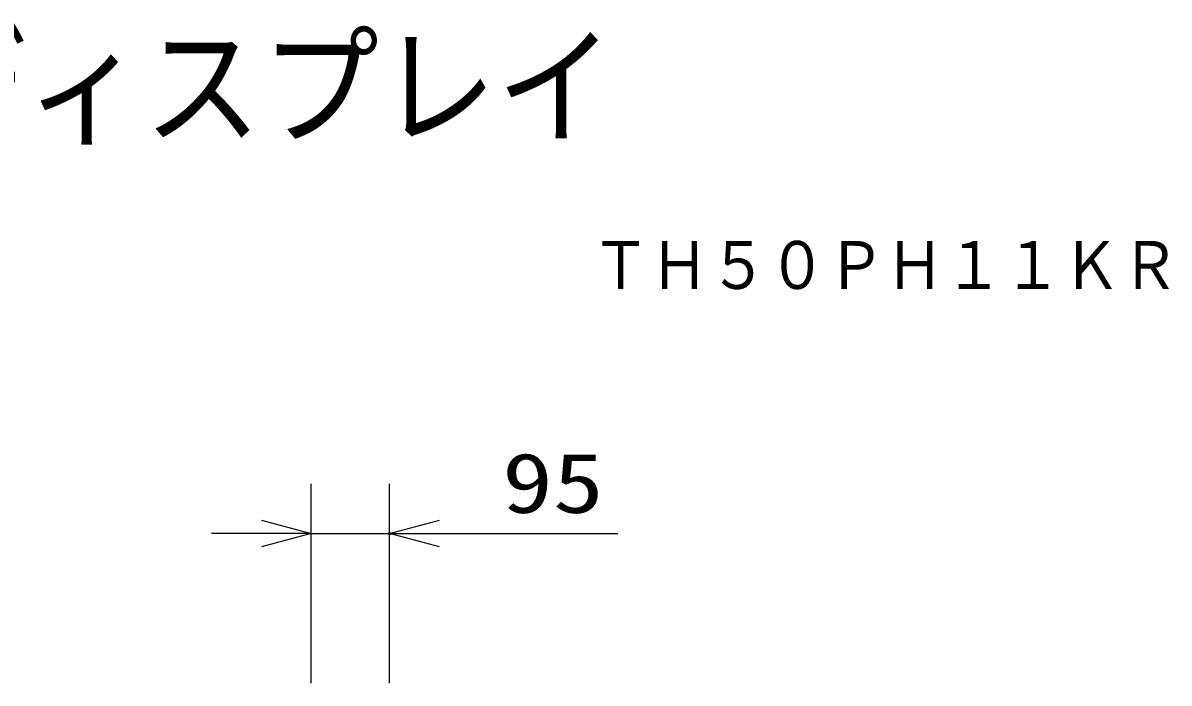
# Model space of a CAD drawing. Units: millimetres, scale not verified. Extents: x -63 to 63, y -57 to 57.
# Drawn here: x 16.33 to 62.38, y 30.88 to 57.39 of the extents above; entities that cross this region are included whole.
import ezdxf
from ezdxf.enums import TextEntityAlignment as Align

# ---------------------------------------------------------------- set-up
doc = ezdxf.new("R2010")
doc.units = ezdxf.units.MM
doc.header["$LTSCALE"] = 0.190236
doc.header["$PDMODE"] = 32
doc.header["$PDSIZE"] = 0.0951
for name, color, linetype in [('0-1_MOJI1', 2, 'Continuous'), ('0-2_TOUROKU', 1, 'Continuous'), ('0-4_SUNPO', 3, 'Continuous'), ('0-5_DEFPOINTS', 7, 'Continuous')]:
    doc.layers.add(name, color=color, linetype=linetype)
doc.styles.add('ＭＳ ゴシック', font='')
doc.styles.get('ＭＳ ゴシック').set_extended_font_data('MS Gothic')

# ---------------------------------------------------------------- blocks, each defined once
blk = doc.blocks.new('_OPEN30')
at = {"layer": '0-5_DEFPOINTS'}
blk.add_line((0, 0), (-1, 0), dxfattribs=at)
blk.add_lwpolyline([(-1, 0.26795), (0, 0), (-1, -0.26795)], dxfattribs=at)

msp = doc.modelspace()

# ---------------------------------------------------------------- linework, layer by layer
at = {"layer": '0-4_SUNPO'}
for p, q in [((27.9111, 30.8833), (27.9111, 38.8833)), ((31.0646, 30.8833), (31.0646, 38.8833)), ((25.9111, 36.8833), (23.9111, 36.8833)), ((27.9111, 36.8833), (31.0646, 36.8833)), ((33.0646, 36.8833), (40.2313, 36.8833))]:
    msp.add_line(p, q, dxfattribs=at)
at = {"layer": '0-5_DEFPOINTS'}
msp.add_point((31.0646, 36.8833), dxfattribs=at)

# ---------------------------------------------------------------- block references
at = {"layer": '0-4_SUNPO', "xscale": 2, "yscale": 2}
msp.add_blockref('_OPEN30', (27.9111, 36.8833), dxfattribs=at)
at = {"layer": '0-4_SUNPO', "xscale": 2, "yscale": 2, "rotation": 180}
msp.add_blockref('_OPEN30', (31.0646, 36.8833), dxfattribs=at)

# ---------------------------------------------------------------- texts
at = {"layer": '0-1_MOJI1', "style": 'ＭＳ ゴシック', "width": 0.9}
msp.add_text('ハイビジョンプラズマディスプレイ', height=3.848, dxfattribs=at).set_placement((-35.5001, 51.7599), align=Align.BOTTOM_LEFT)
at = {"layer": '0-2_TOUROKU', "style": 'ＭＳ ゴシック', "width": 0.9}
msp.add_text('ＴＨ５０ＰＨ１１ＫＲ', height=1.925, dxfattribs=at).set_placement((39.1667, 46.13), align=Align.BOTTOM_LEFT)
at = {"layer": '0-4_SUNPO', "style": 'ＭＳ ゴシック', "width": 1.25}
msp.add_text('95', height=2.406, dxfattribs=at).set_placement((35.581, 36.9929), align=Align.BOTTOM_LEFT)

doc.saveas('drawing.dxf')
